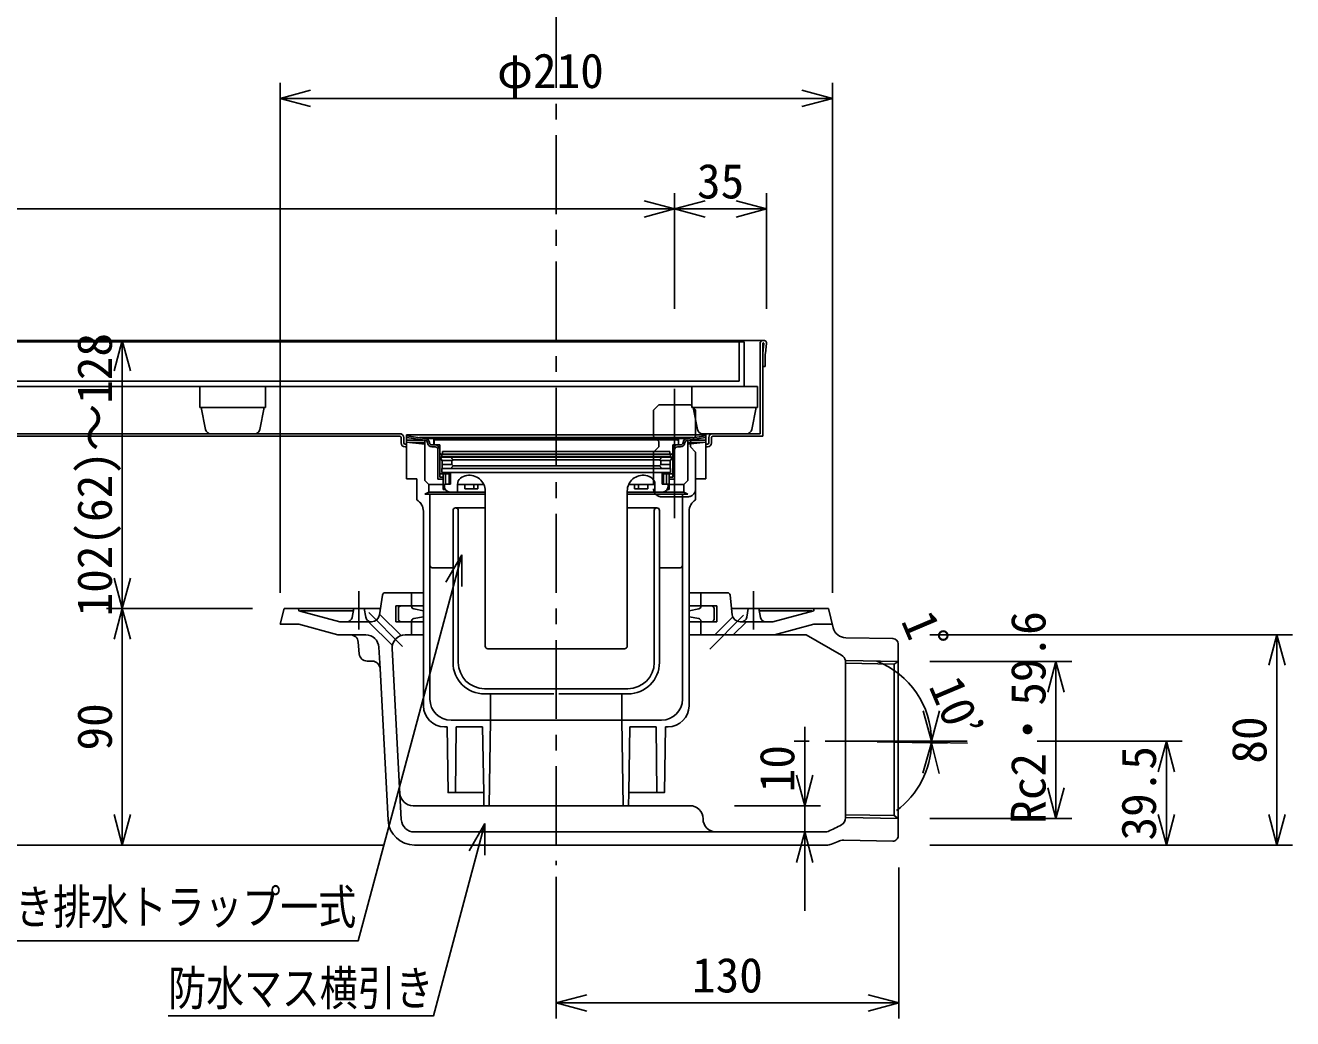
# Model space of a CAD drawing. Units: millimetres, scale not verified. Extents: x -819 to 819, y -558 to 522.
# Drawn here: x 15.1 to 497, y -297.3 to 80.5 of the extents above; entities that cross this region are included whole.
import ezdxf
from ezdxf.enums import TextEntityAlignment as Align

# ---------------------------------------------------------------- set-up
doc = ezdxf.new("R2010")
doc.units = ezdxf.units.MM
doc.header["$LTSCALE"] = 6
for name, pattern in [('CHAIN1', [8, 5, -1, 1, -1]), ('CHAIN2', [12, 9, -1, 1, -1]), ('DASHED2', [3, 2, -1])]:
    doc.linetypes.add(name, pattern=pattern)
for name, color, linetype in [('0-0_計極細', 2, 'Continuous'), ('0-1_計細線', 3, 'Continuous'), ('0-5_寸法線', 7, 'Continuous')]:
    doc.layers.add(name, color=color, linetype=linetype)
doc.styles.add('ＭＳ ゴシック', font='')
doc.styles.get('ＭＳ ゴシック').set_extended_font_data('MS Gothic')

msp = doc.modelspace()

# ---------------------------------------------------------------- linework, layer by layer
at = {"layer": '0-0_計極細', "linetype": 'CHAIN1'}
msp.add_line((217, 326.656), (217, -238.952), dxfattribs=at)
at = {"layer": '0-0_計極細', "linetype": 'CHAIN2'}
for p, q in [((262, -57.844), (262, -106.97)), ((142, -134.747), (142, -149.35)), ((292, -134.747), (292, -149.35)), ((145.766, -142.903), (158.605, -155.743)), ((288.234, -143.903), (275.395, -156.743)), ((373.218, -191.84), (307.522, -191.84)), ((373.407, -192.555), (334.232, -191.816))]:
    msp.add_line(p, q, dxfattribs=at)
at = {"layer": '0-0_計極細'}
for p, q in [((160.1, -91.485), (160.1, -75.34)), ((160.1, -75.34), (273.9, -75.34)), ((167.021, -76.633), (160.1, -75.647)), ((167.021, -77.34), (160.1, -76.354)), ((160.1, -76.366), (160.182, -76.366)), ((217, -76.34), (164.964, -76.34)), ((217, -76.633), (167.021, -76.633)), ((170.5, -79.133), (170.5, -76.633)), ((217, -76.34), (269.036, -76.34)), ((217, -76.633), (266.979, -76.633)), ((263.5, -79.133), (263.5, -76.633)), ((266.979, -76.633), (273.9, -75.647)), ((266.979, -77.34), (273.9, -76.354)), ((273.818, -76.366), (273.9, -76.366)), ((273.9, -91.485), (273.9, -75.34)), ((160.1, -77.266), (166.501, -77.266)), ((160.1, -78.04), (167.021, -78.84)), ((161.19, -78.166), (167.021, -78.166)), ((167.021, -92.654), (167.021, -77.333)), ((169.759, -79.133), (170.95, -79.133)), ((169.759, -79.833), (170.95, -79.833)), ((170.55, -78.933), (170.55, -77.633)), ((172.7, -79.133), (170.75, -79.133)), ((217, -77.133), (171.05, -77.133)), ((172, -92.133), (172, -80.883)), ((172.7, -82.133), (172.7, -79.133)), ((172.7, -91.433), (172.7, -80.883)), ((173.8, -82.633), (173.8, -81.633)), ((216.8, -81.633), (173.8, -81.633)), ((217, -77.133), (262.95, -77.133)), ((217.2, -81.633), (260.2, -81.633)), ((260.2, -82.633), (260.2, -81.633)), ((261.3, -79.133), (263.25, -79.133)), ((261.3, -82.133), (261.3, -79.133)), ((261.3, -91.433), (261.3, -80.883)), ((262, -92.133), (262, -80.883)), ((264.241, -79.133), (263.05, -79.133)), ((264.241, -79.833), (263.05, -79.833)), ((263.45, -78.933), (263.45, -77.633)), ((266.979, -92.654), (266.979, -77.333)), ((273.9, -78.04), (266.979, -78.84)), ((266.979, -78.166), (272.81, -78.166)), ((267.499, -77.266), (273.9, -77.266)), ((217, -83.727), (172.85, -83.727)), ((173.65, -85.227), (172.85, -83.727)), ((216.8, -82.633), (173.2, -82.633)), ((173.5, -83.532), (173.5, -82.633)), ((173.5, -83.532), (217, -83.532)), ((173.564, -85.066), (177.411, -85.066)), ((173.65, -85.227), (173.65, -88.027)), ((173.65, -86.566), (177.289, -86.566)), ((177.25, -83.727), (177.25, -84.227)), ((177.25, -85.227), (177.25, -86.527)), ((177.75, -87.027), (177.25, -86.527)), ((217, -84.727), (177.75, -84.727)), ((260.5, -83.532), (217, -83.532)), ((217, -83.727), (261.15, -83.727)), ((217, -84.727), (256.25, -84.727)), ((217.2, -82.633), (260.8, -82.633)), ((256.25, -87.027), (256.75, -86.527)), ((256.589, -85.066), (260.436, -85.066)), ((256.711, -86.566), (260.35, -86.566)), ((256.75, -83.727), (256.75, -84.227)), ((256.75, -85.227), (256.75, -86.527)), ((260.35, -85.227), (261.15, -83.727)), ((260.35, -85.227), (260.35, -88.027)), ((260.5, -83.532), (260.5, -82.633)), ((160.1, -92.04), (160.1, -91.485)), ((176.75, -90.133), (172.7, -90.133)), ((174, -91.433), (172.7, -91.433)), ((173.5, -89.632), (176.75, -89.632)), ((217, -88.027), (173.65, -88.027)), ((174, -96.133), (174, -90.133)), ((174.869, -94.032), (174.869, -90.133)), ((176.25, -94.032), (176.25, -90.133)), ((176.75, -89.632), (217, -89.632)), ((176.75, -94.032), (176.75, -89.632)), ((177.25, -87.527), (177.75, -87.027)), ((177.25, -87.527), (177.25, -88.027)), ((217, -87.027), (177.75, -87.027)), ((217, -87.027), (256.25, -87.027)), ((217, -88.027), (260.35, -88.027)), ((257.25, -89.632), (217, -89.632)), ((256.75, -87.527), (256.25, -87.027)), ((256.75, -87.527), (256.75, -88.027)), ((257.25, -94.032), (257.25, -89.632)), ((260.5, -89.632), (257.25, -89.632)), ((257.25, -90.133), (261.3, -90.133)), ((257.75, -94.032), (257.75, -90.133)), ((258.869, -94.032), (258.869, -90.133)), ((260, -96.133), (260, -90.133)), ((260, -91.433), (261.3, -91.433)), ((273.9, -92.04), (273.9, -91.485)), ((164, -92.04), (160.1, -92.04)), ((164, -100.04), (164, -92.04)), ((167.021, -92.654), (168.5, -94.133)), ((168.5, -97.04), (168.5, -94.133)), ((174, -94.133), (168.5, -94.133)), ((174, -92.133), (172, -92.133)), ((174.83, -96.133), (174, -96.133)), ((174.5, -94.032), (176.75, -94.032)), ((174.5, -95.032), (174.5, -94.032)), ((189.443, -94.133), (179.502, -94.133)), ((182.214, -95.833), (182.214, -94.133)), ((187.214, -95.833), (182.214, -95.833)), ((185.714, -95.833), (185.714, -94.133)), ((187.214, -95.833), (187.214, -94.133)), ((244.557, -94.133), (254.498, -94.133)), ((246.786, -95.833), (246.786, -94.133)), ((246.786, -95.833), (251.786, -95.833)), ((248.286, -95.833), (248.286, -94.133)), ((251.786, -95.833), (251.786, -94.133)), ((259.5, -94.032), (257.25, -94.032)), ((259.17, -96.133), (260, -96.133)), ((259.5, -95.032), (259.5, -94.032)), ((260, -92.133), (262, -92.133)), ((260, -94.133), (265.5, -94.133)), ((266.979, -92.654), (265.5, -94.133)), ((265.5, -97.04), (265.5, -94.133)), ((270, -100.04), (270, -92.04)), ((270, -92.04), (273.9, -92.04)), ((167.021, -97.84), (168.5, -97.04)), ((190, -97.84), (167.021, -97.84)), ((190, -97.04), (168.5, -97.04)), ((169, -124.919), (169, -97.84)), ((190, -155.632), (190, -96.658)), ((190, -98.136), (190, -96.658)), ((244, -155.632), (244, -96.658)), ((244, -98.136), (244, -96.658)), ((244, -97.04), (265.5, -97.04)), ((244, -97.84), (266.979, -97.84)), ((265, -124.919), (265, -97.84)), ((266.979, -97.84), (265.5, -97.04)), ((166.5, -178.34), (166.5, -104.37)), ((177.75, -161.84), (177.75, -104.04)), ((178.75, -103.04), (190, -103.04)), ((179.75, -161.84), (179.75, -104.04)), ((255.25, -103.04), (244, -103.04)), ((254.25, -161.84), (254.25, -104.04)), ((256.25, -161.84), (256.25, -104.04)), ((267.5, -178.34), (267.5, -104.37)), ((169, -175.84), (169, -124.919)), ((265, -175.84), (265, -124.919)), ((169.875, -125.911), (177.75, -125.911)), ((264.125, -125.911), (256.25, -125.911)), ((177.75, -161.84), (177.75, -134.84)), ((256.25, -161.84), (256.25, -134.84)), ((191, -156.632), (217, -156.632)), ((243, -156.632), (217, -156.632)), ((217, -171.84), (189.75, -171.84)), ((217, -171.84), (244.25, -171.84)), ((189.75, -173.84), (192, -173.84)), ((216.069, -173.84), (189.75, -173.84)), ((192, -183.84), (192, -173.84)), ((217.931, -173.84), (244.25, -173.84)), ((244.25, -173.84), (242, -173.84)), ((242, -183.84), (242, -173.84)), ((175.5, -186.34), (174.5, -186.34)), ((177, -183.84), (192, -183.84)), ((178.75, -211.34), (179, -186.34)), ((189, -186.34), (179, -186.34)), ((189.417, -211.34), (189, -186.34)), ((191.5, -216.34), (192, -183.84)), ((191.998, -183.943), (192, -183.84)), ((192, -183.84), (217, -183.84)), ((242, -183.84), (217, -183.84)), ((257, -183.84), (242, -183.84)), ((242.5, -216.34), (242, -183.84)), ((242.002, -183.943), (242, -183.84)), ((244.583, -211.34), (245, -186.34)), ((245, -186.34), (255, -186.34)), ((255.25, -211.34), (255, -186.34)), ((258.5, -186.34), (259.5, -186.34)), ((189.5, -216.34), (189.417, -211.34)), ((244.5, -216.34), (244.583, -211.34)), ((217, -216.34), (241.556, -216.34))]:
    msp.add_line(p, q, dxfattribs=at)
for points in [[(177.25, -85.227), (177.75, -84.727), (177.25, -84.227)], [(256.75, -85.227), (256.25, -84.727), (256.75, -84.227)], [(173.5, -89.632), (173.5, -88.132), (217, -88.132)], [(260.5, -89.632), (260.5, -88.132), (217, -88.132)], [(176.5, -97.032), (179.5, -97.032), (179.5, -94.032)], [(257.5, -97.032), (254.5, -97.032), (254.5, -94.032)], [(189.417, -211.34), (175.9, -211.34), (175.5, -186.34)], [(244.583, -211.34), (258.1, -211.34), (258.5, -186.34)]]:
    msp.add_lwpolyline(points, dxfattribs=at)
for centre, radius, start, end in [((167.021, -78.383), 1.75, 4.15099, 90), ((266.979, -78.383), 1.75, 90, 175.84901), ((167.021, -78.383), 1.05, 4.15099, 90), ((169.759, -78.133), 1.7, 183.35089, 270), ((169.759, -78.133), 1, 183.35089, 270), ((171.05, -77.633), 0.5, 155.94545, 180), ((170.75, -78.933), 0.2, 180, 270), ((171.05, -77.633), 0.5, 90, 155.94545), ((170.95, -80.883), 1.75, 0, 90), ((170.95, -80.883), 1.05, 0, 90), ((263.05, -80.883), 1.75, 90, 180), ((263.05, -80.883), 1.05, 90, 180), ((262.95, -77.633), 0.5, 24.05455, 90), ((263.25, -78.933), 0.2, 270, 360), ((262.95, -77.633), 0.5, 0, 24.05455), ((264.241, -78.133), 1, 270, 356.64911), ((264.241, -78.133), 1.7, 270, 356.64911), ((266.979, -78.383), 1.05, 90, 175.84901), ((173.2, -82.133), 0.5, 180, 270), ((260.8, -82.133), 0.5, 270, 360), ((184, -96.658), 6, 24.88695, 124.83371), ((250, -96.658), 6, 55.16629, 155.11305), ((176.5, -95.032), 2, 180, 270), ((182.5, -94.032), 3, 129.9705, 181.9251), ((184, -96.658), 6, 0, 24.88695), ((250, -96.658), 6, 155.11305, 180), ((251.5, -94.032), 3, 358.0749, 50.0295), ((257.5, -95.032), 2, 270, 360), ((161.5, -104.37), 5, 0, 60), ((272.5, -104.37), 5, 120, 180), ((178.75, -104.04), 1, 90, 180), ((178.75, -104.04), 1, 0, 90), ((255.25, -104.04), 1, 90, 180), ((255.25, -104.04), 1, 0, 90), ((170, -124.919), 1, 180, 262.81924), ((264, -124.919), 1, 277.18076, 360), ((191, -155.632), 1, 180, 270.00046), ((243, -155.632), 1, 269.99954, 360), ((189.75, -161.84), 12, 180, 270), ((189.75, -161.84), 10, 180, 270), ((244.25, -161.84), 12, 270, 360), ((244.25, -161.84), 10, 270, 360), ((177, -175.84), 8, 180, 270), ((257, -175.84), 8, 270, 360), ((174.5, -178.34), 8, 180, 270), ((259.5, -178.34), 8, 270, 360)]:
    msp.add_arc(centre, radius, start, end, dxfattribs=at)
at = {"layer": '0-1_計細線'}
for p, q in [((295.75, -39.344), (-295.739, -39.344)), ((288.5, -39.844), (-288.5, -39.844)), ((286.5, -54.844), (286.5, -39.844)), ((288.5, -56.844), (288.5, -39.844)), ((294.5, -40.594), (294.5, -74.844)), ((295.5, -40.594), (295.5, -75.844)), ((295.5, -44.277), (295.987, -40.627)), ((295.75, -40.344), (295.739, -40.344)), ((296.518, -44.212), (297, -40.594)), ((296.5, -44.476), (296.5, -49.344)), ((296.5, -49.344), (295.5, -49.344)), ((288.5, -56.844), (-288.5, -56.844)), ((81.497, -56.844), (106.497, -56.844)), ((81.497, -64.844), (81.497, -56.844)), ((106.497, -56.844), (106.497, -64.844)), ((268.5, -56.844), (293.5, -56.844)), ((268.5, -64.844), (268.5, -56.844)), ((293.5, -56.844), (293.5, -64.844)), ((81.497, -64.844), (106.497, -64.844)), ((83.675, -73.236), (81.997, -64.844)), ((105.997, -64.844), (104.318, -73.236)), ((268.5, -64.844), (293.5, -64.844)), ((270.678, -73.236), (269, -64.844)), ((293, -64.844), (291.322, -73.236)), ((-295.5, -75.844), (157.5, -75.844)), ((-294.5, -74.844), (157.5, -74.844)), ((102.357, -74.844), (85.636, -74.844)), ((158, -77.344), (158, -76.344)), ((159, -76.344), (159, -76.844)), ((159, -76.844), (159, -78.344)), ((289.36, -74.844), (272.64, -74.844)), ((275, -76.344), (275, -76.844)), ((275, -76.844), (275, -78.344)), ((276, -77.344), (276, -76.344)), ((294.5, -74.844), (276.5, -74.844)), ((295.5, -75.844), (276.5, -75.844)), ((158, -77.344), (158, -78.344)), ((159.599, -78.844), (159.5, -78.844)), ((159.5, -78.844), (160.1, -78.844)), ((274.5, -78.844), (273.9, -78.844)), ((274.401, -78.844), (274.5, -78.844)), ((276, -77.344), (276, -78.344)), ((150.899, -136.23), (149.747, -143.795)), ((166.5, -135.344), (151.892, -135.344)), ((162, -135.344), (162, -140.344)), ((267.5, -135.344), (282.108, -135.344)), ((272, -135.344), (272, -140.344)), ((283.101, -136.23), (283.953, -143.684)), ((113.5, -141.344), (112, -147.344)), ((149.968, -141.344), (113.5, -141.344)), ((119.072, -142.167), (119, -141.344)), ((134.658, -146.344), (119.072, -142.167)), ((139.85, -142.167), (119.773, -142.167)), ((140, -141.344), (139.388, -144.702)), ((144, -141.344), (144.589, -144.69)), ((149.97, -143.572), (158.006, -151.608)), ((158, -140.344), (156, -140.344)), ((156, -140.344), (156, -146.344)), ((157, -141.344), (157, -145.344)), ((162, -140.344), (158, -140.344)), ((162, -140.344), (158, -140.344)), ((162, -140.524), (162, -140.344)), ((166.5, -140.344), (162.33, -140.344)), ((162.804, -141.504), (166.5, -142.244)), ((162.804, -145.183), (166.5, -144.444)), ((272, -140.344), (267.5, -140.344)), ((271.196, -141.504), (267.5, -142.244)), ((271.196, -145.183), (267.5, -144.444)), ((272, -140.524), (272, -140.344)), ((277, -141.344), (277, -145.344)), ((284.147, -144.455), (277.258, -151.344)), ((283.686, -141.344), (320.5, -141.344)), ((290, -141.344), (289.411, -144.69)), ((294, -141.344), (294.612, -144.702)), ((294.15, -142.167), (314.227, -142.167)), ((299.342, -146.344), (314.928, -142.167)), ((314.928, -142.167), (315, -141.344)), ((320.5, -141.344), (322.331, -148.668)), ((119.072, -147.344), (112, -147.344)), ((134, -151.344), (119.072, -147.344)), ((142, -146.344), (134.658, -146.344)), ((146.781, -146.344), (142, -146.344)), ((145.671, -146.344), (154.703, -155.376)), ((156, -146.344), (162, -146.344)), ((158, -146.344), (162, -146.344)), ((162, -146.163), (162, -146.344)), ((162, -146.344), (162, -151.344)), ((166.5, -146.344), (162, -146.344)), ((272, -146.344), (267.5, -146.344)), ((272, -146.163), (272, -146.344)), ((276, -146.344), (272, -146.344)), ((272, -146.344), (272, -151.344)), ((278, -146.344), (276, -146.344)), ((286.934, -146.344), (292, -146.344)), ((292, -146.344), (299.342, -146.344)), ((138.74, -151.344), (134, -151.344)), ((144.576, -151.344), (138.74, -151.344)), ((142.124, -158.605), (141.728, -154.082)), ((159.609, -151.344), (166.5, -151.344)), ((273.856, -151.344), (267.5, -151.344)), ((272, -151.344), (284.329, -151.344)), ((325.51, -159.105), (312.067, -151.344)), ((345.038, -152.799), (327.086, -152.454)), ((150.005, -164.182), (149.568, -156.075)), ((158.098, -221.608), (154.616, -156.611)), ((347, -154.798), (347, -227.812)), ((147.009, -161.344), (145.113, -161.344)), ((347, -161.538), (326.95, -161.153)), ((345.5, -162.51), (326.981, -162.154)), ((327, -161.697), (327, -220.99)), ((347, -161.538), (345.5, -162.51)), ((345.5, -162.51), (345.5, -220.12)), ((153.111, -221.878), (150.005, -164.182)), ((217, -216.34), (162.555, -216.34)), ((217, -216.34), (267.816, -216.34)), ((347, -221.149), (327, -220.765)), ((345.5, -220.12), (327.019, -219.765)), ((347, -221.149), (345.5, -220.12)), ((319.208, -226.34), (163.091, -226.34)), ((344.962, -229.812), (326.329, -229.454)), ((319.794, -231.34), (163.097, -231.34))]:
    msp.add_line(p, q, dxfattribs=at)
at = {"layer": '0-1_計細線', "linetype": 'DASHED2'}
for p, q in [((256, -63.844), (254, -65.844)), ((254, -75.844), (254, -65.844)), ((268, -63.844), (256, -63.844)), ((268.5, -64.344), (268, -63.844)), ((269, -64.844), (268.5, -64.344)), ((270, -65.844), (269, -64.844)), ((270, -69.844), (270, -65.844)), ((270, -75.844), (270, -69.844)), ((254, -81.844), (254, -95.844)), ((270, -81.844), (270, -95.844)), ((257, -98.844), (267, -98.844))]:
    msp.add_line(p, q, dxfattribs=at)
at = {"layer": '0-1_計細線'}
for points in [[(286.5, -54.844), (-286.5, -54.844), (-286.5, -39.844)], [(159.5, -79.844), (159.599, -79.844), (160.1, -79.844)], [(274.5, -79.844), (274.401, -79.844), (273.9, -79.844)], [(272, -140.344), (278, -140.344), (278, -146.344)], [(289.329, -146.344), (284.329, -151.344), (312.067, -151.344)], [(300, -151.344), (314.928, -147.344), (322, -147.344)]]:
    msp.add_lwpolyline(points, dxfattribs=at)
at = {"layer": '0-1_計細線', "linetype": 'DASHED2'}
for points in [[(254, -75.844), (256, -77.844), (256, -79.844), (254, -81.844)], [(270, -75.844), (268, -77.844), (268, -79.844), (270, -81.844)]]:
    msp.add_lwpolyline(points, dxfattribs=at)
at = {"layer": '0-1_計細線'}
for centre, radius, start, end in [((295.75, -40.594), 1.25, 360, 180), ((295.75, -40.594), 0.25, 90, 180), ((295.739, -40.594), 0.25, 352.40536, 90), ((298.5, -44.476), 2, 172.40536, 180), ((85.636, -72.844), 2, 191.30993, 270), ((102.357, -72.844), 2, 270, 348.69007), ((157.5, -76.344), 1.5, 0, 90), ((157.5, -76.344), 0.5, 0, 90), ((272.64, -72.844), 2, 191.30993, 270), ((276.5, -76.344), 1.5, 90, 180), ((276.5, -76.344), 0.5, 90, 180), ((289.36, -72.844), 2, 270, 348.69007), ((159.5, -78.344), 1.5, 180, 270), ((159.5, -78.344), 0.5, 180, 270), ((274.5, -78.344), 1.5, 270, 360), ((274.5, -78.344), 0.5, 270, 360), ((151.892, -136.344), 1, 90, 173.4802), ((282.108, -136.344), 1, 6.5198, 90), ((146.781, -143.344), 3, 270, 351.34132), ((158, -141.344), 1, 90, 180), ((163, -140.524), 1, 180, 258.69007), ((271, -140.524), 1, 281.30993, 360), ((276, -141.344), 1, 0, 90), ((286.934, -143.344), 3, 186.5198, 270), ((137.42, -144.344), 2, 270, 349.67095), ((146.559, -144.344), 2, 189.9788, 270), ((158, -145.344), 1, 180, 270), ((163, -146.163), 1, 101.30993, 180), ((271, -146.163), 1, 0, 78.69007), ((276, -145.344), 1, 270, 360), ((287.441, -144.344), 2, 270, 350.0212), ((296.58, -144.344), 2, 190.32905, 270), ((327.182, -147.455), 5, 194.03624, 268.9), ((138.74, -154.344), 3, 5, 90), ((144.576, -156.344), 5, 3.08199, 90), ((159.609, -156.344), 5, 90, 183.06691), ((345, -154.798), 2, 0, 88.9), ((145.113, -158.344), 3, 185, 270), ((147.009, -164.344), 3, 3.08199, 90), ((324, -161.697), 3, 10.45146, 59.76899), ((324, -161.697), 3, 0, 10.45146), ((162.555, -211.34), 5, 183.06691, 270), ((267.816, -221.34), 5, 0, 90), ((163.091, -221.34), 5, 183.06691, 270), ((277.816, -221.34), 5, 180, 270), ((324, -220.99), 3, 299.76899, 360), ((163.097, -221.34), 10, 183.08199, 270), ((319.208, -223.34), 3, 270, 292.48305), ((303.147, -184.532), 45, 292.48305, 299.76899), ((319.794, -226.34), 5, 270, 291.71126), ((303.147, -184.532), 50, 291.71126, 294.81817), ((326.233, -234.453), 5, 88.9, 114.81817), ((345, -227.812), 2, 268.9, 360)]:
    msp.add_arc(centre, radius, start, end, dxfattribs=at)
at = {"layer": '0-1_計細線', "linetype": 'DASHED2'}
for centre, start, end in [((257, -95.844), 180, 270), ((267, -95.844), 270, 360)]:
    msp.add_arc(centre, 3, start, end, dxfattribs=at)
at = {"layer": '0-5_寸法線'}
for p, q in [((112, -135.344), (112, 58.656)), ((322, -135.344), (322, 58.656)), ((112, 52.656), (123.591, 55.762)), ((322, 52.656), (310.409, 55.762)), ((112, 52.656), (123.591, 49.551)), ((112, 52.656), (322, 52.656)), ((322, 52.656), (310.409, 49.551)), ((262, -27.344), (262, 16.656)), ((297, -27.344), (297, 16.656)), ((-262, 10.656), (262, 10.656)), ((262, 10.656), (250.409, 13.762)), ((262, 10.656), (250.409, 7.551)), ((262, 10.656), (273.591, 13.762)), ((262, 10.656), (273.591, 7.551)), ((262, 10.656), (297, 10.656)), ((297, 10.656), (285.409, 13.762)), ((297, 10.656), (285.409, 7.551)), ((134.25, -39.344), (4, -39.344)), ((134.25, -39.344), (46, -39.344)), ((52, -39.344), (48.894, -50.935)), ((52, -39.344), (55.106, -50.935)), ((52, -141.344), (52, -39.344)), ((181.047, -120.926), (175.047, -131.319)), ((181.047, -120.926), (181.047, -132.926)), ((52, -141.344), (48.894, -129.753)), ((52, -141.344), (55.106, -129.753)), ((101.5, -141.344), (46, -141.344)), ((52, -141.344), (48.894, -152.935)), ((52, -141.344), (55.106, -152.935)), ((52, -231.34), (52, -141.344)), ((359.039, -151.341), (497, -151.341)), ((491, -151.341), (487.894, -162.932)), ((491, -151.341), (494.106, -162.932)), ((491, -231.34), (491, -151.341)), ((359.038, -161.535), (413, -161.535)), ((407, -161.535), (403.894, -173.127)), ((407, -161.535), (410.106, -173.127)), ((407, -221.148), (407, -161.535)), ((359.68, -191.84), (356.574, -180.249)), ((359.68, -191.84), (362.785, -180.249)), ((311.49, -256.34), (311.49, -186.34)), ((338.986, -192.07), (365.672, -192.583)), ((338.988, -191.84), (365.68, -191.84)), ((359.674, -192.467), (356.346, -203.997)), ((359.674, -192.467), (362.556, -204.116)), ((399.8, -191.84), (455, -191.84)), ((449, -191.84), (445.894, -203.431)), ((449, -191.84), (452.106, -203.431)), ((449, -231.34), (449, -191.84)), ((311.49, -216.34), (308.384, -204.749)), ((311.49, -216.34), (314.596, -204.749)), ((407, -221.148), (403.894, -209.557)), ((407, -221.148), (410.106, -209.557)), ((284.816, -216.34), (317.49, -216.34)), ((52, -231.34), (48.894, -219.749)), ((52, -231.34), (55.106, -219.749)), ((359.038, -221.148), (413, -221.148)), ((449, -231.34), (445.894, -219.749)), ((449, -231.34), (452.106, -219.749)), ((491, -231.34), (487.894, -219.749)), ((491, -231.34), (494.106, -219.749)), ((189.893, -223.1), (183.893, -233.492)), ((189.893, -223.1), (189.893, -235.1)), ((284.816, -226.34), (317.49, -226.34)), ((311.49, -226.34), (308.384, -237.931)), ((311.49, -226.34), (314.596, -237.931)), ((151.097, -231.34), (4, -231.34)), ((151.097, -231.34), (46, -231.34)), ((359.038, -231.34), (455, -231.34)), ((359.039, -231.34), (497, -231.34)), ((347.239, -239.812), (347.239, -297.34)), ((217, -243.34), (217, -297.34)), ((217, -291.34), (228.591, -288.234)), ((347.239, -291.34), (335.648, -288.234)), ((217, -291.34), (228.591, -294.446)), ((217, -291.34), (347.239, -291.34)), ((347.239, -291.34), (335.648, -294.446))]:
    msp.add_line(p, q, dxfattribs=at)
for points in [[(181.047, -120.926), (141.709, -267.737), (-17.498, -267.737)], [(189.893, -223.1), (170.287, -296.271), (69.487, -296.271)]]:
    msp.add_lwpolyline(points, dxfattribs=at)
for start, end in [(0, 68.66792), (306.32193, 358.9), (358.9, 360)]:
    msp.add_arc((326.988, -191.84), 32.692, start, end, dxfattribs=at)

# ---------------------------------------------------------------- texts
at = {"layer": '0-5_寸法線', "style": 'ＭＳ ゴシック'}
for s, p in [('φ210', (194.5, 52.656)), ('35', (270.5, 10.656)), ('130', (268.619, -291.34))]:
    msp.add_text(s, height=13.2, dxfattribs=at).set_placement(p, align=Align.BOTTOM_LEFT)
for s, rotation, p in [('102(62)～128', 90, (52, -144.344)), ('1゜10’', 292.952, (344.29, -147.535)), ('Rc2・59.6', 90, (407, -223.243)), ('90', 90, (52, -195.342)), ('80', 90, (491, -200.34)), ('10', 90, (311.49, -211.234)), ('39.5', 90, (449, -229.59))]:
    msp.add_text(s, height=13.2, rotation=rotation, dxfattribs=at).set_placement(p, align=Align.BOTTOM_LEFT)
at = {"layer": '0-5_寸法線', "style": 'ＭＳ ゴシック', "width": 0.8}
for s, p in [('縦引き排水トラップ一式', (-17.498, -265.348)), ('防水マス横引き', (69.487, -296.271))]:
    msp.add_text(s, height=13.2, dxfattribs=at).set_placement(p, align=Align.BOTTOM_LEFT)

doc.saveas('drawing.dxf')
